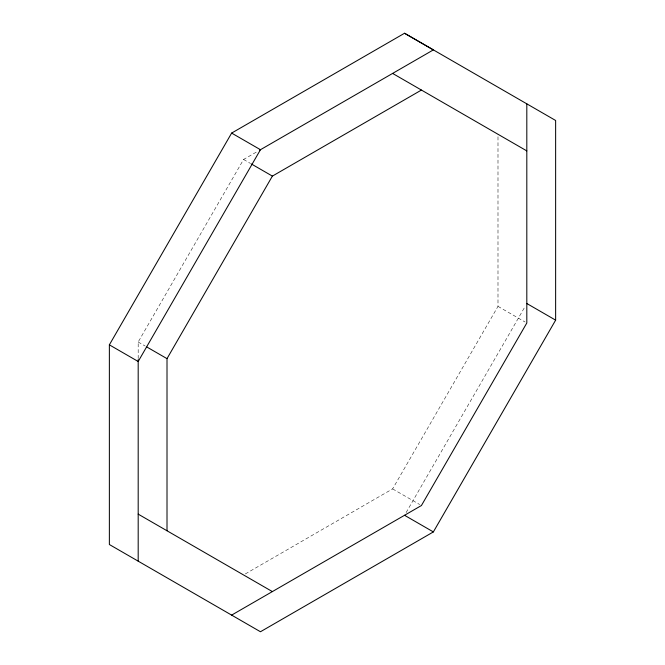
<?xml version="1.0" encoding="UTF-8"?>
<svg xmlns="http://www.w3.org/2000/svg" width="665" height="665" viewBox="0 0 665 665"><rect width="100%" height="100%" fill="white"/><g stroke="black" fill="none" stroke-linecap="round" stroke-linejoin="round"><path stroke-width="0.5" stroke-dasharray="3.33 2.49" d="M138.187 358.593L138.187 342.001L243.573 159.467L257.937 151.171M245.343 573.92L392.608 488.9L497.994 306.357L497.994 134.264M406.099 512.59L525.259 306.199M243.573 159.467L250.555 163.499M497.994 306.357L525.067 321.993M138.187 342.001L145.169 346.033M392.608 488.9L419.682 504.527"/><path stroke-width="1" d="M404.544 33.25L555.632 120.481L555.632 320.148L433.364 531.917L260.456 631.75L109.368 544.519L109.368 344.852L231.636 133.083L404.544 33.25L433.364 49.892L259.732 150.132M167.006 530.761L167.006 358.643L272.392 176.1L421.427 90.058M231.636 615.108L421.427 505.533L526.813 322.999L526.813 103.84M392.608 73.416L526.813 150.905M231.636 133.083L260.456 149.716L138.187 361.494L109.368 344.852M526.813 303.506L555.632 320.148M251.428 164.006L272.392 176.1M146.915 347.039L167.006 358.643M404.544 515.284L433.364 531.917M138.187 514.128L272.367 591.592M138.187 359.624L138.187 561.16"/></g></svg>
